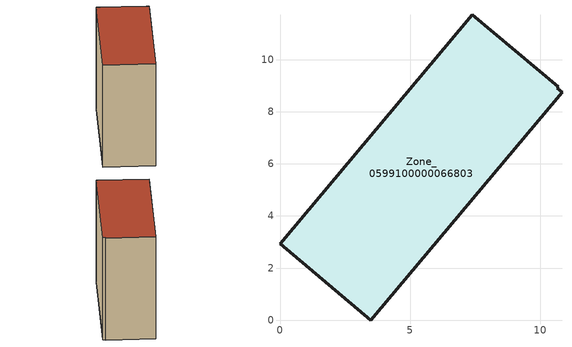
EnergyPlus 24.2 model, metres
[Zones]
Zone_0599100000066803
 floor ground (C_G): 0,2.93 7.38,11.72 10.7,8.96 10.64,8.9 10.83,8.76 3.48,0 z0.21
 wall outside (C_F): 7.38,11.72 0,2.93 3.48,0 10.83,8.76 10.64,8.9 10.7,8.96 7.38,11.72 z0.21:9.95
 roof outside (C_R): 3.48,0 10.83,8.76 10.64,8.9 10.7,8.96 7.38,11.72 0,2.93 z9.95
[BUILDING]
Pand.0599100000066803: North Axis=0; Terrain=City; Loads Convergence Tolerance Value=0.04; Temperature Convergence Tolerance Value=0.4; Solar Distribution=FullExterior; Maximum Number of Warmup Days=25; Minimum Number of Warmup Days=1
[Site:Location]
Rotterdam.The.Hague.AP_ZH_NLD Design_Conditions: Latitude=51.96; Longitude=4.45; Time Zone=1; Elevation=-4.5
[SITE:GROUNDTEMPERATURE:BUILDINGSURFACE]
18, 18, 18, 18, 18, 18, 18, 18, 18, 18, 18, 18
[MATERIAL] Thermal Absorptance=0.9; Solar Absorptance=0.7; Visible Absorptance=0.7
Name | Roughness | Thickness | Conductivity | Density | Specific Heat
G.TI.1946-1964 | MediumSmooth | 0.15 | 1 | 540 | 1210
F.TI.1946-1964 | Rough | 0.3 | 0.857143 | 1920 | 840
R.TI.1946-1964 | MediumRough | 0.2 | 0.277778 | 1500 | 1000
[CONSTRUCTION]
C_G: G.TI.1946-1964
C_F: F.TI.1946-1964
C_R: R.TI.1946-1964
[ZONE]
Zone_0599100000066803: Type=1; Multiplier=1; Ceiling Height=Autocalculate; Volume=Autocalculate; Floor Area=autocalculate; Part of Total Floor Area=Yes
[ZONEINFILTRATION:DESIGNFLOWRATE]
Infil_Zone_0599100000066803: Zone or ZoneList or Space or SpaceList=Zone_0599100000066803; Schedule=AlwaysOn; Design Flow Rate Calculation Method=Flow/Area; Flow Rate per Floor Area=0.003; Constant Term Coefficient=1; Temperature Term Coefficient=0; Velocity Term Coefficient=0; Velocity Squared Term Coefficient=0
[HVACTEMPLATE:ZONE:IDEALLOADSAIRSYSTEM]
Zone_0599100000066803: Maximum Heating Supply Air Temperature=50; Minimum Cooling Supply Air Temperature=13; Maximum Heating Supply Air Humidity Ratio=0.0156; Minimum Cooling Supply Air Humidity Ratio=0.0077; Heating Limit=NoLimit; Cooling Limit=NoLimit; Dehumidification Control Type=ConstantSensibleHeatRatio; Cooling Sensible Heat Ratio=0.7; Dehumidification Setpoint=60; Humidification Control Type=None; Humidification Setpoint=30; Outdoor Air Method=None; Outdoor Air Flow Rate per Person=0.00944; Outdoor Air Flow Rate per Zone Floor Area=0; Outdoor Air Flow Rate per Zone=0; Demand Controlled Ventilation Type=None; Outdoor Air Economizer Type=NoEconomizer; Heat Recovery Type=None; Sensible Heat Recovery Effectiveness=0.7; Latent Heat Recovery Effectiveness=0.65
[ZONECONTROL:THERMOSTAT]
ThermostatControl_Zone_0599100000066803: Zone or ZoneList=Zone_0599100000066803; Control Type Schedule=DualSetpointControlType; Control 1=Thermostat_Zone_0599100000066803; Temperature Difference Between Cutout And Setpoint=0
[THERMOSTATSETPOINT:DUALSETPOINT]
Thermostat_Zone_0599100000066803: Heating Setpoint Temperature Schedule=HeatingSetpoint_Zone_0599100000066803; Cooling Setpoint Temperature Schedule=CoolingSetpoint_Zone_0599100000066803
[SCHEDULE:COMPACT]
HeatingSetpoint_Zone_0599100000066803: Through: 12/31, For: AllDays, Until: 24:00, 21
CoolingSetpoint_Zone_0599100000066803: Through: 12/31, For: AllDays, Until: 24:00, 24
DualSetpointControlType: Through: 12/31, For: AllDays, Until: 24:00, 4
AlwaysOn: Through: 12/31, For: AllDays, Until: 24:00, 1
